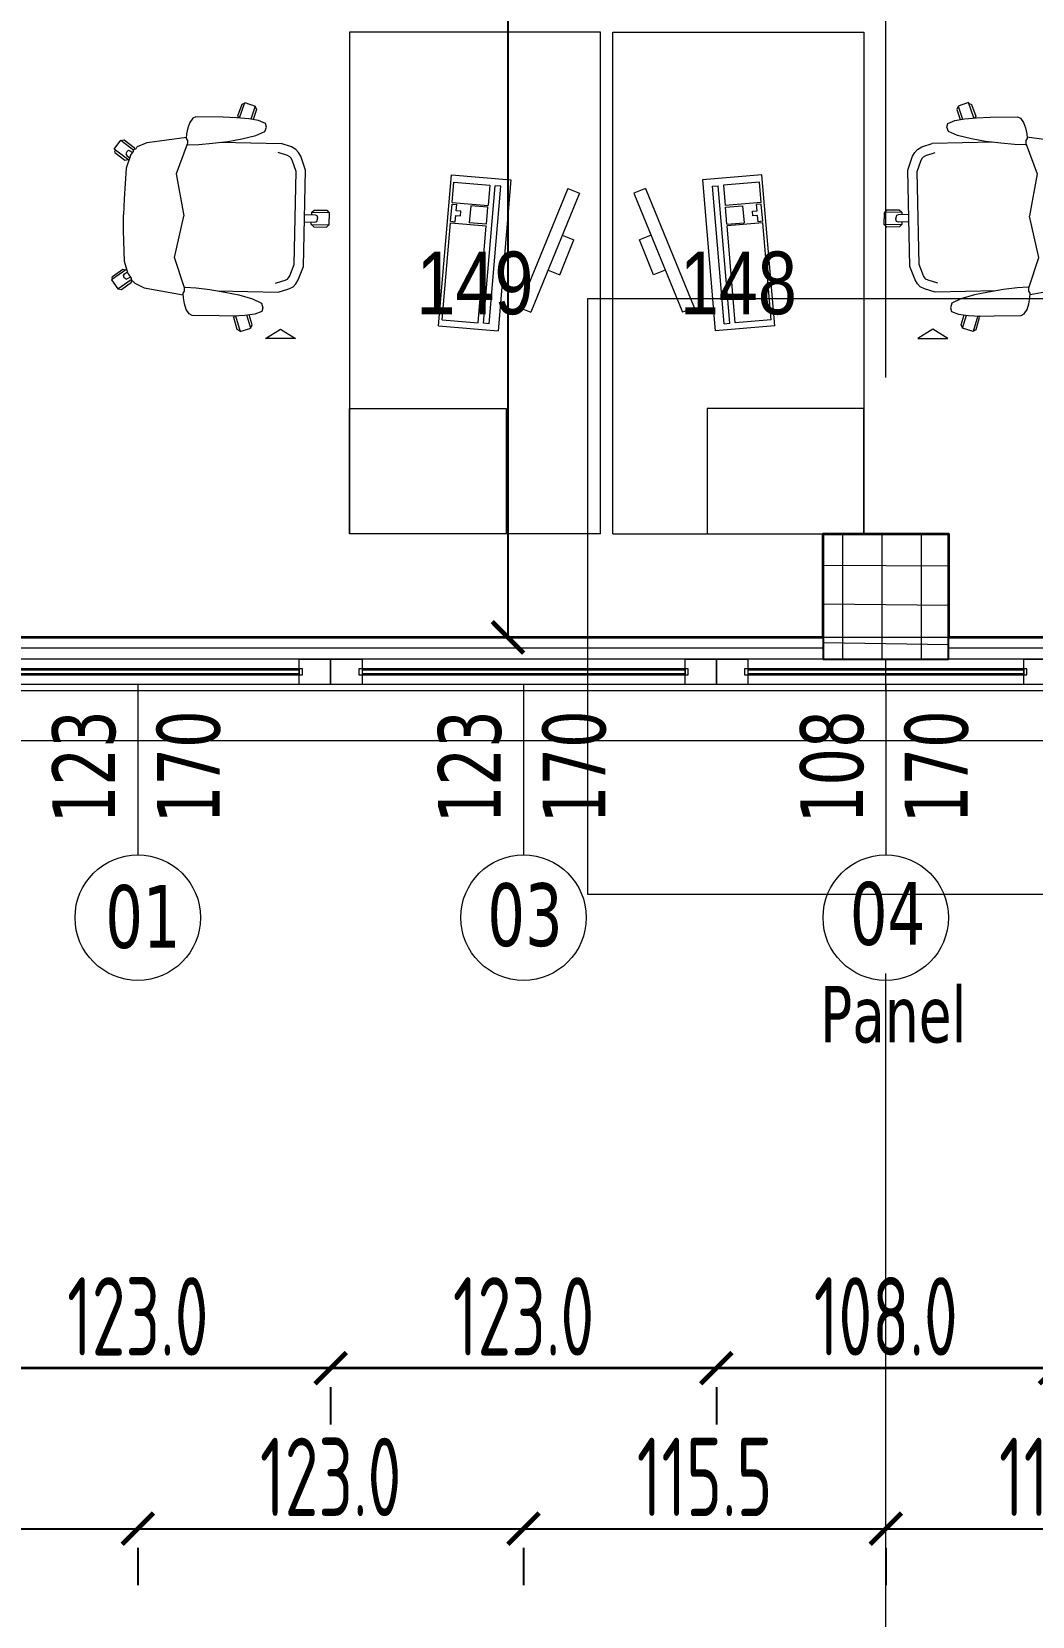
# Model space of a CAD drawing. Extents: x 6529560 to 6558080, y 5579316 to 5588131.
# Drawn here: x 6543845.05 to 6543848.24, y 5579667.87 to 5579672.92 of the extents above; entities that cross this region are included whole.
import ezdxf
from ezdxf.enums import TextEntityAlignment as Align

# ---------------------------------------------------------------- set-up
doc = ezdxf.new("R2010")
doc.units = 0
doc.header["$MEASUREMENT"] = 0
doc.header["$PDSIZE"] = -5
doc.linetypes.add('ACAD_ISO10W100', pattern=[18, 12, -3, 0, -3])
doc.linetypes.add('GR_SOLID', pattern=[0])
doc.layers.get('0').update_dxf_attribs({"color": 2, "linetype": 'CONTINUOUS', "lineweight": 5})
doc.layers.get('Defpoints').update_dxf_attribs({"linetype": 'CONTINUOUS'})
for name, color, linetype, lineweight in [('arch_drzwi i okna', 4, 'CONTINUOUS', 15), ('arch_drzwi i okna_znaczniki', 130, 'CONTINUOUS', 9), ('arch_fundamenty na rzucie', 3, 'CONTINUOUS', 15), ('arch_meble', 5, 'GR_SOLID', 13), ('arch_osie', 181, 'CONTINUOUS', 5), ('arch_powierzchnia', 6, 'CONTINUOUS', 35), ('arch_sciany dzialowe cienkie na hali', 52, 'CONTINUOUS', 15), ('arch_sciany zewnętrzne', 94, 'CONTINUOUS', 18), ('arch_slupy wypelnienie', 9, 'CONTINUOUS', 13), ('arch_słupy', 8, 'CONTINUOUS', 25), ('arch_wymiary', 2, 'CONTINUOUS', 13)]:
    doc.layers.add(name, color=color, linetype=linetype, lineweight=lineweight)
doc.styles.add('ISO8', font='iso8.shx', dxfattribs={"width": 0.7})
doc.styles.get("Standard").update_dxf_attribs({"font": 'arial.ttf', "width": 0.75})
doc.styles.add('TABELKA', font='tahoma.ttf', dxfattribs={"width": 0.8})
doc.dimstyles.new('biura', dxfattribs={"dimtxt": 0.25, "dimasz": 0.1, "dimexe": 0.18, "dimexo": 0.0625, "dimgap": 0.04, "dimtad": 1, "dimdec": 1, "dimlfac": 100, "dimzin": 0, "dimdsep": 46, "dimtxsty": 'ISO8', "dimblk": 'ARCHTICK', "dimcen": 0.09, "dimadec": 0, "dimazin": 0, "dimtfac": 1, "dimtdec": 1, "dimtix": 1, "dimtofl": 0, "dimtmove": 0, "dimatfit": 3, "dimldrblk": 'ARCHTICK', "dimfxl": 0.2, "dimfxlon": 1, "dimtolj": 1, "dimtzin": 0, "dimarcsym": 0})

# ---------------------------------------------------------------- blocks, each defined once
blk = doc.blocks.new('_ArchTick')
at = {"color": 0, "linetype": 'ByBlock', "const_width": 0.15}
blk.add_lwpolyline([(-0.5, -0.5), (0.5, 0.5)], dxfattribs=at)
blk = doc.blocks.new('*D2482')
at = {"layer": 'arch_wymiary', "color": 0, "lineweight": -2, "transparency": 16777216}
for p, q in [((6543745.776521107, 5579666.661078867), (6543853.776521106, 5579666.661078867)), ((6543745.776521107, 5579666.589782688), (6543745.776521107, 5579666.481078868)), ((6543853.776521106, 5579666.589782211), (6543853.776521106, 5579666.481078868))]:
    blk.add_line(p, q, dxfattribs=at)
at = {"layer": 'Defpoints', "color": 0, "transparency": 16777216}
for p in [(6543745.776521107, 5579668.661078867, -7.302244840277531), (6543853.776521106, 5579668.661068165, -7.302243886311967), (6543853.776521106, 5579666.661078867)]:
    blk.add_point(p, dxfattribs=at)
at = {"layer": 'arch_wymiary', "color": 0, "lineweight": -2, "transparency": 16777216, "xscale": 0.1, "yscale": 0.1, "zscale": 0.1, "rotation": 180}
blk.add_blockref('_ArchTick', (6543745.776521107, 5579666.661078867), dxfattribs=at)
at = {"layer": 'arch_wymiary', "color": 0, "lineweight": -2, "transparency": 16777216, "xscale": 0.1, "yscale": 0.1, "zscale": 0.1}
blk.add_blockref('_ArchTick', (6543853.776521106, 5579666.661078867), dxfattribs=at)
at = {"layer": 'arch_wymiary', "color": 0, "transparency": 16777216, "insert": (6543799.776521106, 5579666.826078867), "char_height": 0.25, "attachment_point": 5, "style": 'ISO8'}
blk.add_mtext('\\A1;10800.0', dxfattribs=at)
blk = doc.blocks.new('*D2491')
at = {"layer": 'arch_wymiary', "color": 0, "lineweight": -2, "transparency": 16777216}
for p, q in [((6543853.776521106, 5579667.360934482), (6543853.776521106, 5579666.980934483)), ((6543841.776521105, 5579667.160934483), (6543853.776521106, 5579667.160934483)), ((6543841.776521105, 5579667.04155389), (6543841.776521105, 5579666.980934483))]:
    blk.add_line(p, q, dxfattribs=at)
at = {"layer": 'Defpoints', "color": 0, "transparency": 16777216}
for p in [(6543841.776521105, 5579668.160934483, -7.302244840277531), (6543853.776521106, 5579668.163079374), (6543853.776521106, 5579667.160934483)]:
    blk.add_point(p, dxfattribs=at)
at = {"layer": 'arch_wymiary', "color": 0, "lineweight": -2, "transparency": 16777216, "xscale": 0.1, "yscale": 0.1, "zscale": 0.1, "rotation": 180}
blk.add_blockref('_ArchTick', (6543841.776521105, 5579667.160934483), dxfattribs=at)
at = {"layer": 'arch_wymiary', "color": 0, "lineweight": -2, "transparency": 16777216, "xscale": 0.1, "yscale": 0.1, "zscale": 0.1}
blk.add_blockref('_ArchTick', (6543853.776521106, 5579667.160934483), dxfattribs=at)
at = {"layer": 'arch_wymiary', "color": 0, "transparency": 16777216, "insert": (6543847.776521105, 5579667.325934483), "char_height": 0.25, "attachment_point": 5, "style": 'ISO8'}
blk.add_mtext('\\A1;1200.0', dxfattribs=at)
blk = doc.blocks.new('*D2492')
at = {"layer": 'arch_wymiary', "color": 0, "lineweight": -2, "transparency": 16777216}
for p, q in [((6543853.776521004, 5579667.661078867), (6543847.776521072, 5579667.661078867)), ((6543853.776521004, 5579667.661078867), (6543853.776521004, 5579667.481078868)), ((6543847.776521072, 5579667.490554552), (6543847.776521072, 5579667.481078868))]:
    blk.add_line(p, q, dxfattribs=at)
at = {"layer": 'Defpoints', "color": 0, "transparency": 16777216}
for p in [(6543847.776521072, 5579667.663224356, -7.302243877282155), (6543847.776521072, 5579667.661078867), (6543853.776521004, 5579667.66322376)]:
    blk.add_point(p, dxfattribs=at)
at = {"layer": 'arch_wymiary', "color": 0, "lineweight": -2, "transparency": 16777216, "xscale": 0.1, "yscale": 0.1, "zscale": 0.1, "rotation": 180}
blk.add_blockref('_ArchTick', (6543847.776521072, 5579667.661078867), dxfattribs=at)
at = {"layer": 'arch_wymiary', "color": 0, "lineweight": -2, "transparency": 16777216, "xscale": 0.1, "yscale": 0.1, "zscale": 0.1}
blk.add_blockref('_ArchTick', (6543853.776521004, 5579667.661078867), dxfattribs=at)
at = {"layer": 'arch_wymiary', "color": 0, "transparency": 16777216, "insert": (6543850.776521037, 5579667.826078868), "char_height": 0.25, "attachment_point": 5, "style": 'ISO8'}
blk.add_mtext('\\A1;600.0', dxfattribs=at)
blk = doc.blocks.new('*D2493')
at = {"layer": 'arch_wymiary', "color": 0, "lineweight": -2, "transparency": 16777216}
for p, q in [((6543841.776521003, 5579667.661078867), (6543841.776521003, 5579667.841078867)), ((6543847.776521072, 5579667.661078867), (6543841.776521003, 5579667.661078867)), ((6543847.776521072, 5579667.490554552), (6543847.776521072, 5579667.481078868))]:
    blk.add_line(p, q, dxfattribs=at)
at = {"layer": 'Defpoints', "color": 0, "transparency": 16777216}
for p in [(6543841.776521003, 5579667.661078867), (6543841.776521003, 5579667.653559925), (6543847.776521072, 5579667.663224356, -7.302243877282155)]:
    blk.add_point(p, dxfattribs=at)
at = {"layer": 'arch_wymiary', "color": 0, "lineweight": -2, "transparency": 16777216, "xscale": 0.1, "yscale": 0.1, "zscale": 0.1, "rotation": 180}
blk.add_blockref('_ArchTick', (6543841.776521003, 5579667.661078867), dxfattribs=at)
at = {"layer": 'arch_wymiary', "color": 0, "lineweight": -2, "transparency": 16777216, "xscale": 0.1, "yscale": 0.1, "zscale": 0.1}
blk.add_blockref('_ArchTick', (6543847.776521072, 5579667.661078867), dxfattribs=at)
at = {"layer": 'arch_wymiary', "color": 0, "transparency": 16777216, "insert": (6543844.776521037, 5579667.826078868), "char_height": 0.25, "attachment_point": 5, "style": 'ISO8'}
blk.add_mtext('\\A1;600.0', dxfattribs=at)
blk = doc.blocks.new('*D2549')
at = {"layer": 'arch_wymiary', "color": 0, "lineweight": -2, "transparency": 16777216}
for p, q in [((6543846.495947199, 5579682.221025351), (6543846.391991544, 5579682.221025351)), ((6543846.571991545, 5579682.221025351), (6543846.571991545, 5579670.991080322)), ((6543846.580955127, 5579670.991080322), (6543846.391991544, 5579670.991080322))]:
    blk.add_line(p, q, dxfattribs=at)
at = {"layer": 'Defpoints', "color": 0, "transparency": 16777216}
for p in [(6543850.556242622, 5579682.221025351, -14.64134597284736), (6543846.571991545, 5579670.991080322), (6543850.556242622, 5579670.991080322, -7.265392912928182)]:
    blk.add_point(p, dxfattribs=at)
at = {"layer": 'arch_wymiary', "color": 0, "lineweight": -2, "transparency": 16777216, "xscale": 0.1, "yscale": 0.1, "zscale": 0.1}
for p, rotation in [((6543846.571991545, 5579682.221025351), 90), ((6543846.571991545, 5579670.991080322), 270)]:
    blk.add_blockref('_ArchTick', p, dxfattribs=dict(at, rotation=rotation))
at = {"layer": 'arch_wymiary', "color": 0, "transparency": 16777216, "insert": (6543846.406991543, 5579676.606052835), "char_height": 0.25, "attachment_point": 5, "rotation": 90, "style": 'ISO8'}
blk.add_mtext('\\A1;1123.0', dxfattribs=at)
blk = doc.blocks.new('*D2690')
at = {"layer": 'arch_wymiary', "color": 0, "lineweight": -2, "transparency": 16777216}
for p, q in [((6543844.161521477, 5579668.149141942), (6543845.391521478, 5579668.149141942)), ((6543844.161521477, 5579668.088543349), (6543844.161521477, 5579667.969141942)), ((6543845.391521478, 5579668.087690394), (6543845.391521478, 5579667.969141942))]:
    blk.add_line(p, q, dxfattribs=at)
at = {"layer": 'Defpoints', "color": 0, "transparency": 16777216}
for p in [(6543844.161521477, 5579670.398218339, 7.339097210654149), (6543845.391521478, 5579670.354786104, -7.265392381610039), (6543845.391521478, 5579668.149141942)]:
    blk.add_point(p, dxfattribs=at)
at = {"layer": 'arch_wymiary', "color": 0, "lineweight": -2, "transparency": 16777216, "xscale": 0.1, "yscale": 0.1, "zscale": 0.1, "rotation": 180}
blk.add_blockref('_ArchTick', (6543844.161521477, 5579668.149141942), dxfattribs=at)
at = {"layer": 'arch_wymiary', "color": 0, "lineweight": -2, "transparency": 16777216, "xscale": 0.1, "yscale": 0.1, "zscale": 0.1}
blk.add_blockref('_ArchTick', (6543845.391521478, 5579668.149141942), dxfattribs=at)
at = {"layer": 'arch_wymiary', "color": 0, "transparency": 16777216, "insert": (6543844.776521478, 5579668.314141941), "char_height": 0.25, "attachment_point": 5, "style": 'ISO8'}
blk.add_mtext('\\A1;123.0', dxfattribs=at)
blk = doc.blocks.new('*D2691')
at = {"layer": 'arch_wymiary', "color": 0, "lineweight": -2, "transparency": 16777216}
for p, q in [((6543845.391521478, 5579668.149141942), (6543846.621521478, 5579668.149141942)), ((6543845.391521478, 5579668.087690394), (6543845.391521478, 5579667.969141942)), ((6543846.621521478, 5579668.087690394), (6543846.621521478, 5579667.969141942))]:
    blk.add_line(p, q, dxfattribs=at)
at = {"layer": 'Defpoints', "color": 0, "transparency": 16777216}
for p in [(6543845.391521478, 5579670.354786104, -7.265392381610039), (6543846.621521478, 5579670.354786104, -7.265392381610045), (6543846.621521478, 5579668.149141942)]:
    blk.add_point(p, dxfattribs=at)
at = {"layer": 'arch_wymiary', "color": 0, "lineweight": -2, "transparency": 16777216, "xscale": 0.1, "yscale": 0.1, "zscale": 0.1, "rotation": 180}
blk.add_blockref('_ArchTick', (6543845.391521478, 5579668.149141942), dxfattribs=at)
at = {"layer": 'arch_wymiary', "color": 0, "lineweight": -2, "transparency": 16777216, "xscale": 0.1, "yscale": 0.1, "zscale": 0.1}
blk.add_blockref('_ArchTick', (6543846.621521478, 5579668.149141942), dxfattribs=at)
at = {"layer": 'arch_wymiary', "color": 0, "transparency": 16777216, "insert": (6543846.006521477, 5579668.314141941), "char_height": 0.25, "attachment_point": 5, "style": 'ISO8'}
blk.add_mtext('\\A1;123.0', dxfattribs=at)
blk = doc.blocks.new('*D2692')
at = {"layer": 'arch_wymiary', "color": 0, "lineweight": -2, "transparency": 16777216}
for p, q in [((6543846.621521478, 5579668.149141942), (6543847.776521192, 5579668.149141942)), ((6543846.621521478, 5579668.087690394), (6543846.621521478, 5579667.969141942)), ((6543847.776521192, 5579668.088542829), (6543847.776521192, 5579667.969141942))]:
    blk.add_line(p, q, dxfattribs=at)
at = {"layer": 'Defpoints', "color": 0, "transparency": 16777216}
for p in [(6543846.621521478, 5579670.354786104, -7.265392381610045), (6543847.776521192, 5579670.398206608, 7.339097245829951), (6543847.776521192, 5579668.149141942)]:
    blk.add_point(p, dxfattribs=at)
at = {"layer": 'arch_wymiary', "color": 0, "lineweight": -2, "transparency": 16777216, "xscale": 0.1, "yscale": 0.1, "zscale": 0.1, "rotation": 180}
blk.add_blockref('_ArchTick', (6543846.621521478, 5579668.149141942), dxfattribs=at)
at = {"layer": 'arch_wymiary', "color": 0, "lineweight": -2, "transparency": 16777216, "xscale": 0.1, "yscale": 0.1, "zscale": 0.1}
blk.add_blockref('_ArchTick', (6543847.776521192, 5579668.149141942), dxfattribs=at)
at = {"layer": 'arch_wymiary', "color": 0, "transparency": 16777216, "insert": (6543847.199021335, 5579668.314141941), "char_height": 0.25, "attachment_point": 5, "style": 'ISO8'}
blk.add_mtext('\\A1;115.5', dxfattribs=at)
blk = doc.blocks.new('*D2693')
at = {"layer": 'arch_wymiary', "color": 0, "lineweight": -2, "transparency": 16777216}
for p, q in [((6543847.776521192, 5579668.149141942), (6543848.931521621, 5579668.149141942)), ((6543847.776521192, 5579668.088542829), (6543847.776521192, 5579667.969141942)), ((6543848.931521621, 5579668.088455806), (6543848.931521621, 5579667.969141942))]:
    blk.add_line(p, q, dxfattribs=at)
at = {"layer": 'Defpoints', "color": 0, "transparency": 16777216}
for p in [(6543847.776521192, 5579670.398206608, 7.339097245829951), (6543848.931521621, 5579670.37186771, -7.265392342890306), (6543848.931521621, 5579668.149141942)]:
    blk.add_point(p, dxfattribs=at)
at = {"layer": 'arch_wymiary', "color": 0, "lineweight": -2, "transparency": 16777216, "xscale": 0.1, "yscale": 0.1, "zscale": 0.1, "rotation": 180}
blk.add_blockref('_ArchTick', (6543847.776521192, 5579668.149141942), dxfattribs=at)
at = {"layer": 'arch_wymiary', "color": 0, "lineweight": -2, "transparency": 16777216, "xscale": 0.1, "yscale": 0.1, "zscale": 0.1}
blk.add_blockref('_ArchTick', (6543848.931521621, 5579668.149141942), dxfattribs=at)
at = {"layer": 'arch_wymiary', "color": 0, "transparency": 16777216, "insert": (6543848.354021407, 5579668.314141941), "char_height": 0.25, "attachment_point": 5, "style": 'ISO8'}
blk.add_mtext('\\A1;115.5', dxfattribs=at)
blk = doc.blocks.new('*D2767')
at = {"layer": 'arch_wymiary', "color": 0, "lineweight": -2, "transparency": 16777216}
for p, q in [((6543844.776521478, 5579668.661078867), (6543846.006521477, 5579668.661078867)), ((6543844.776521478, 5579668.600270251), (6543844.776521478, 5579668.481078868)), ((6543846.006521477, 5579668.600270251), (6543846.006521477, 5579668.481078868))]:
    blk.add_line(p, q, dxfattribs=at)
at = {"layer": 'Defpoints', "color": 0, "transparency": 16777216}
for p in [(6543844.776521478, 5579670.881068819, -7.265392381610022), (6543846.006521477, 5579670.881068819, -7.265392381610022), (6543846.006521477, 5579668.661078867)]:
    blk.add_point(p, dxfattribs=at)
at = {"layer": 'arch_wymiary', "color": 0, "lineweight": -2, "transparency": 16777216, "xscale": 0.1, "yscale": 0.1, "zscale": 0.1, "rotation": 180}
blk.add_blockref('_ArchTick', (6543844.776521478, 5579668.661078867), dxfattribs=at)
at = {"layer": 'arch_wymiary', "color": 0, "lineweight": -2, "transparency": 16777216, "xscale": 0.1, "yscale": 0.1, "zscale": 0.1}
blk.add_blockref('_ArchTick', (6543846.006521477, 5579668.661078867), dxfattribs=at)
at = {"layer": 'arch_wymiary', "color": 0, "transparency": 16777216, "insert": (6543845.391521478, 5579668.826078867), "char_height": 0.25, "attachment_point": 5, "style": 'ISO8'}
blk.add_mtext('\\A1;123.0', dxfattribs=at)
blk = doc.blocks.new('*D2768')
at = {"layer": 'arch_wymiary', "color": 0, "lineweight": -2, "transparency": 16777216}
for p, q in [((6543846.006521477, 5579668.661078867), (6543847.236521752, 5579668.661078867)), ((6543846.006521477, 5579668.600270251), (6543846.006521477, 5579668.481078868)), ((6543847.236521752, 5579668.600270211), (6543847.236521752, 5579668.481078868))]:
    blk.add_line(p, q, dxfattribs=at)
at = {"layer": 'Defpoints', "color": 0, "transparency": 16777216}
for p in [(6543846.006521477, 5579670.881068819, -7.265392381610022), (6543847.236521752, 5579670.881067924, -7.265392363550393), (6543847.236521752, 5579668.661078867)]:
    blk.add_point(p, dxfattribs=at)
at = {"layer": 'arch_wymiary', "color": 0, "lineweight": -2, "transparency": 16777216, "xscale": 0.1, "yscale": 0.1, "zscale": 0.1, "rotation": 180}
blk.add_blockref('_ArchTick', (6543846.006521477, 5579668.661078867), dxfattribs=at)
at = {"layer": 'arch_wymiary', "color": 0, "lineweight": -2, "transparency": 16777216, "xscale": 0.1, "yscale": 0.1, "zscale": 0.1}
blk.add_blockref('_ArchTick', (6543847.236521752, 5579668.661078867), dxfattribs=at)
at = {"layer": 'arch_wymiary', "color": 0, "transparency": 16777216, "insert": (6543846.621521614, 5579668.826078867), "char_height": 0.25, "attachment_point": 5, "style": 'ISO8'}
blk.add_mtext('\\A1;123.0', dxfattribs=at)
blk = doc.blocks.new('*D2769')
at = {"layer": 'arch_wymiary', "color": 0, "lineweight": -2, "transparency": 16777216}
for p, q in [((6543847.236521752, 5579668.661078867), (6543848.316521881, 5579668.661078867)), ((6543847.236521752, 5579668.600270211), (6543847.236521752, 5579668.481078868)), ((6543848.316521881, 5579668.600270211), (6543848.316521881, 5579668.481078868))]:
    blk.add_line(p, q, dxfattribs=at)
at = {"layer": 'Defpoints', "color": 0, "transparency": 16777216}
for p in [(6543847.236521752, 5579670.881067924, -7.265392363550393), (6543848.316521881, 5579670.881067924, -7.265392324830673), (6543848.316521881, 5579668.661078867)]:
    blk.add_point(p, dxfattribs=at)
at = {"layer": 'arch_wymiary', "color": 0, "lineweight": -2, "transparency": 16777216, "xscale": 0.1, "yscale": 0.1, "zscale": 0.1, "rotation": 180}
blk.add_blockref('_ArchTick', (6543847.236521752, 5579668.661078867), dxfattribs=at)
at = {"layer": 'arch_wymiary', "color": 0, "lineweight": -2, "transparency": 16777216, "xscale": 0.1, "yscale": 0.1, "zscale": 0.1}
blk.add_blockref('_ArchTick', (6543848.316521881, 5579668.661078867), dxfattribs=at)
at = {"layer": 'arch_wymiary', "color": 0, "transparency": 16777216, "insert": (6543847.776521817, 5579668.826078867), "char_height": 0.25, "attachment_point": 5, "style": 'ISO8'}
blk.add_mtext('\\A1;108.0', dxfattribs=at)
blk = doc.blocks.new('biurko dostawka')
at = {"layer": 'arch_meble', "color": 0}
for p, q in [((6555863.256439447, 5577522.728014947, 7.302242487318267), (6555703.256470323, 5577522.728014947, 7.302242487318267)), ((6555703.256470323, 5577522.728014947, 7.302242487318267), (6555703.256470442, 5577442.728014946, 7.302242487318267)), ((6555863.256439447, 5577522.728014947, 7.302242487318267), (6555863.256439447, 5577442.728028178, 7.302242487318267)), ((6555753.107601405, 5577512.351674795, 7.302242487318267), (6555754.618423462, 5577516.055377961, 7.302242487318267)), ((6555754.618423462, 5577516.055377961, 7.302242487318267), (6555792.600824475, 5577500.561519265, 7.302242487318267)), ((6555753.107601405, 5577512.351674795, 7.302242487318267), (6555791.090002299, 5577496.8578161, 7.302242487318267)), ((6555768.050377608, 5577510.576187729, 7.302242487318267), (6555769.561199666, 5577514.279890776, 7.302242487318267)), ((6555780.679692626, 5577509.744412422, 7.302242487318267), (6555769.561199666, 5577514.279890776, 7.302242487318267)), ((6555779.168870449, 5577506.040709257, 7.302242487318267), (6555780.679692626, 5577509.744412422, 7.302242487318267)), ((6555791.090002299, 5577496.8578161, 7.302242487318267), (6555792.600824475, 5577500.561519265, 7.302242487318267)), ((6555748.804199457, 5577475.201965809, 7.302242487318267), (6555750.415761829, 5577494.183677197, 7.302242487318267)), ((6555750.415761829, 5577494.183677197, 7.302242487318267), (6555798.502763987, 5577490.101052642, 7.302242487318267)), ((6555752.412526011, 5577490.987400413, 7.302242487318267), (6555752.2543391, 5577489.124203323, 7.302242487318267)), ((6555796.254798889, 5577487.265156746, 7.302242487318267), (6555752.412526011, 5577490.987400413, 7.302242487318267)), ((6555796.891201615, 5577471.119341254, 7.302242487318267), (6555798.502763987, 5577490.101052642, 7.302242487318267)), ((6555751.140694499, 5577476.007193089, 7.302242487318267), (6555752.111227154, 5577487.438567638, 7.302242487318267)), ((6555752.111227154, 5577487.438567638, 7.302242487318267), (6555758.587926507, 5577486.88869071, 7.302242487318267)), ((6555796.096611977, 5577485.401959657, 7.302242487318267), (6555752.2543391, 5577489.124203323, 7.302242487318267)), ((6555757.617393851, 5577475.457316279, 7.302242487318267), (6555758.587926507, 5577486.88869071, 7.302242487318267)), ((6555759.086134314, 5577486.846392631, 7.302242487318267), (6555758.62318027, 5577481.393509865, 7.302242487318267)), ((6555764.566418409, 5577486.381112098, 7.302242487318267), (6555759.086134314, 5577486.846392631, 7.302242487318267)), ((6555764.094093323, 5577474.907439231, 7.302242487318267), (6555765.064625979, 5577486.338813781, 7.302242487318267)), ((6555764.566418409, 5577486.381112098, 7.302242487318267), (6555764.103464365, 5577480.928229332, 7.302242487318267)), ((6555795.953500152, 5577483.716323853, 7.302242487318267), (6555765.064625979, 5577486.338813781, 7.302242487318267)), ((6555796.254798889, 5577487.265156746, 7.302242487318267), (6555796.096611977, 5577485.401959657, 7.302242487318267)), ((6555758.62318027, 5577481.393509865, 7.302242487318267), (6555764.103464365, 5577480.928229332, 7.302242487318267)), ((6555794.982967377, 5577472.284949421, 7.302242487318267), (6555795.953500152, 5577483.716323853, 7.302242487318267)), ((6555796.891201615, 5577471.119341254, 7.302242487318267), (6555748.804199457, 5577475.201965809, 7.302242487318267)), ((6555757.617393851, 5577475.457316279, 7.302242487318267), (6555751.140694499, 5577476.007193089, 7.302242487318267)), ((6555758.115601539, 5577475.415018081, 7.302242487318267), (6555758.242496253, 5577476.909641027, 7.302242487318267)), ((6555763.595885754, 5577474.949737548, 7.302242487318267), (6555758.115601539, 5577475.415018081, 7.302242487318267)), ((6555760.235326886, 5577476.740448117, 7.302242487318267), (6555758.242496253, 5577476.909641027, 7.302242487318267)), ((6555760.362221479, 5577478.235071182, 7.302242487318267), (6555760.235326886, 5577476.740448117, 7.302242487318267)), ((6555761.856844425, 5577478.108176351, 7.302242487318267), (6555760.362221479, 5577478.235071182, 7.302242487318267)), ((6555761.729949832, 5577476.613553405, 7.302242487318267), (6555761.856844425, 5577478.108176351, 7.302242487318267)), ((6555763.722780347, 5577476.444360495, 7.302242487318267), (6555761.729949832, 5577476.613553405, 7.302242487318267)), ((6555763.595885754, 5577474.949737548, 7.302242487318267), (6555763.722780347, 5577476.444360495, 7.302242487318267)), ((6555794.982967377, 5577472.284949421, 7.302242487318267), (6555764.094093323, 5577474.907439231, 7.302242487318267)), ((6555703.256470442, 5577442.728014946, 7.302242487318267), (6555863.256439447, 5577442.728028178, 7.302242487318267)), ((6555760.018493534, 5577431.441066742, 7.302242487318267), (6555760.097313404, 5577435.440290094, 7.302242487318267)), ((6555760.097313404, 5577435.440290094, 7.302242487318267), (6555760.841556311, 5577436.155763627, 7.302242487318267)), ((6555760.731602669, 5577430.576847076, 7.302242487318267), (6555760.843980074, 5577436.278739691, 7.302242487318267)), ((6555760.843980074, 5577436.278739691, 7.302242487318267), (6555762.788203359, 5577436.240421295, 7.302242487318267)), ((6555764.732426524, 5577436.202103018, 7.302242487318267), (6555762.788203359, 5577436.240421295, 7.302242487318267)), ((6555764.620049119, 5577430.500210286, 7.302242487318267), (6555764.732426524, 5577436.202103018, 7.302242487318267)), ((6555765.445476533, 5577435.334884047, 7.302242487318267), (6555764.73000288, 5577436.079126835, 7.302242487318267)), ((6555765.366656542, 5577431.335660697, 7.302242487318267), (6555765.445476533, 5577435.334884047, 7.302242487318267)), ((6555760.733967185, 5577430.696823835, 7.302242487318267), (6555760.018493534, 5577431.441066742, 7.302242487318267)), ((6555760.731602669, 5577430.576847076, 7.302242487318267), (6555761.515450358, 5577430.561398386, 7.302242487318267)), ((6555761.472926974, 5577428.403817296, 7.302242487318267), (6555761.538800716, 5577431.746168256, 7.302242487318267)), ((6555761.538800716, 5577431.746168256, 7.302242487318267), (6555761.768364668, 5577432.330758214, 7.302242487318267)), ((6555761.768364668, 5577432.330758214, 7.302242487318267), (6555762.524120211, 5577432.513901471, 7.302242487318267)), ((6555762.524120211, 5577432.513901471, 7.302242487318267), (6555762.714684009, 5577432.510145784, 7.302242487318267)), ((6555762.905247807, 5577432.506389856, 7.302242487318267), (6555762.714684009, 5577432.510145784, 7.302242487318267)), ((6555763.653200268, 5577432.293610216, 7.302242487318267), (6555762.905247807, 5577432.506389856, 7.302242487318267)), ((6555763.859551668, 5577431.700428962, 7.302242487318267), (6555763.653200268, 5577432.293610216, 7.302242487318267)), ((6555763.793677925, 5577428.358078003, 7.302242487318267), (6555763.859551668, 5577431.700428962, 7.302242487318267)), ((6555764.620049119, 5577430.500210286, 7.302242487318267), (6555763.83620131, 5577430.515658975, 7.302242487318267)), ((6555764.622413635, 5577430.620187044, 7.302242487318267), (6555765.366656542, 5577431.335660697, 7.302242487318267)), ((6555740.690106392, 5577425.572792888, 7.302242487318267), (6555739.902613043, 5577424.236050844, 7.302242487318267)), ((6555741.622958779, 5577426.469585181, 7.302242487318267), (6555740.690106392, 5577425.572792888, 7.302242487318267)), ((6555742.886647582, 5577427.151816725, 7.302242487318267), (6555741.622958779, 5577426.469585181, 7.302242487318267)), ((6555747.288681507, 5577428.683371902, 7.302242487318267), (6555742.886647582, 5577427.151816725, 7.302242487318267)), ((6555744.09654963, 5577424.405175686, 7.302242487318267), (6555743.402648211, 5577424.030557036, 7.302242487318267)), ((6555747.765568971, 5577425.681700588, 7.302242487318267), (6555744.09654963, 5577424.405175686, 7.302242487318267)), ((6555777.977923274, 5577428.078523277, 7.302242487318267), (6555747.288681507, 5577428.683371902, 7.302242487318267)), ((6555777.383133412, 5577425.097973466, 7.302242487318267), (6555747.765568971, 5577425.681700588, 7.302242487318267)), ((6555780.999005317, 5577423.677871943, 7.302242487318267), (6555777.383133412, 5577425.097973466, 7.302242487318267)), ((6555782.316191912, 5577426.374706983, 7.302242487318267), (6555777.977923274, 5577428.078523277, 7.302242487318267)), ((6555783.552017808, 5577425.643213033, 7.302242487318267), (6555782.316191912, 5577426.374706983, 7.302242487318267)), ((6555784.448810101, 5577424.710360646, 7.302242487318267), (6555783.552017808, 5577425.643213033, 7.302242487318267)), ((6555785.183021188, 5577423.343627692, 7.302242487318267), (6555784.448810101, 5577424.710360646, 7.302242487318267)), ((6555797.960509419, 5577420.72796905, 7.302242487318267), (6555800.979925633, 5577425.518016219, 7.302242487318267)), ((6555800.979925633, 5577425.518016219, 7.302242487318267), (6555800.979925752, 5577415.937922, 7.302242487318267)), ((6555738.406062841, 5577401.538263321, 7.302242487318267), (6555738.788750886, 5577420.955362558, 7.302242487318267)), ((6555739.902613043, 5577424.236050844, 7.302242487318267), (6555738.788750886, 5577420.955362558, 7.302242487318267)), ((6555742.636512637, 5577422.982747196, 7.302242487318267), (6555741.621616244, 5577419.993545532, 7.302242487318267)), ((6555743.059391499, 5577423.700569153, 7.302242487318267), (6555742.636512637, 5577422.982747196, 7.302242487318267)), ((6555743.402648211, 5577424.030557036, 7.302242487318267), (6555743.059391499, 5577423.700569153, 7.302242487318267)), ((6555781.677607058, 5577423.276202798, 7.302242487318267), (6555780.999005317, 5577423.677871943, 7.302242487318267)), ((6555782.007594943, 5577422.932946086, 7.302242487318267), (6555781.677607058, 5577423.276202798, 7.302242487318267)), ((6555782.401861549, 5577422.199019194, 7.302242487318267), (6555782.007594943, 5577422.932946086, 7.302242487318267)), ((6555783.298188329, 5577419.172149658, 7.302242487318267), (6555782.401861549, 5577422.199019194, 7.302242487318267)), ((6555786.166751623, 5577420.021598221, 7.302242487318267), (6555785.183021188, 5577423.343627692, 7.302242487318267)), ((6555785.784063697, 5577400.604499102, 7.302242487318267), (6555786.166751623, 5577420.021598221, 7.302242487318267)), ((6555800.979925752, 5577415.937922, 7.302242487318267), (6555797.960509419, 5577420.72796905, 7.302242487318267)), ((6555732.385558248, 5577415.984572172, 7.302242487318267), (6555731.438417077, 5577413.753802537, 7.302242487318267)), ((6555733.582317233, 5577416.26504445, 7.302242487318267), (6555732.385558248, 5577415.984572172, 7.302242487318267)), ((6555735.019454598, 5577415.699615955, 7.302242487318267), (6555733.582317233, 5577416.26504445, 7.302242487318267)), ((6555736.258674502, 5577412.856645107, 7.302242487318267), (6555735.019454598, 5577415.699615955, 7.302242487318267)), ((6555788.375755072, 5577411.829479337, 7.302242487318267), (6555789.726032138, 5577414.621414185, 7.302242487318267)), ((6555789.726032138, 5577414.621414185, 7.302242487318267), (6555791.184332609, 5577415.129777074, 7.302242487318267)), ((6555791.184332609, 5577415.129777074, 7.302242487318267), (6555792.369111061, 5577414.802367449, 7.302242487318267)), ((6555792.369111061, 5577414.802367449, 7.302242487318267), (6555793.227619171, 5577412.536010504, 7.302242487318267)), ((6555725.773177146, 5577409.33157742, 7.302242487318267), (6555726.9195652, 5577412.638629913, 7.302242487318267)), ((6555730.654754162, 5577407.638057231, 7.302242487318267), (6555725.773177146, 5577409.33157742, 7.302242487318267)), ((6555725.888512492, 5577409.291565181, 7.302242487318267), (6555726.339186191, 5577408.362236022, 7.302242487318267)), ((6555726.9195652, 5577412.638629913, 7.302242487318267), (6555730.998227836, 5577411.224113226, 7.302242487318267)), ((6555726.998399258, 5577412.611289501, 7.302242487318267), (6555727.978583336, 5577413.085848808, 7.302242487318267)), ((6555727.978583336, 5577413.085848808, 7.302242487318267), (6555731.131872534, 5577411.992144942, 7.302242487318267)), ((6555730.891361593, 5577410.609971881, 7.302242487318267), (6555730.585049391, 5577406.740256428, 7.302242487318267)), ((6555731.438417077, 5577413.753802537, 7.302242487318267), (6555730.891361593, 5577410.609971881, 7.302242487318267)), ((6555737.356762051, 5577408.435148835, 7.302242487318267), (6555736.258674502, 5577412.856645107, 7.302242487318267)), ((6555787.104302764, 5577407.454683781, 7.302242487318267), (6555788.375755072, 5577411.829479337, 7.302242487318267)), ((6555793.227619171, 5577412.536010504, 7.302242487318267), (6555793.650375366, 5577409.373065949, 7.302242487318267)), ((6555796.658447266, 5577411.732249974, 7.302242487318267), (6555793.464512229, 5577410.763642431, 7.302242487318267)), ((6555797.69902134, 5577411.243650675, 7.302242487318267), (6555793.567790866, 5577409.990941048, 7.302242487318267)), ((6555793.650375366, 5577409.373065949, 7.302242487318267), (6555793.803974032, 5577405.49428606, 7.302242487318267)), ((6555797.619171142, 5577411.219437719, 7.302242487318267), (6555796.658447266, 5577411.732249974, 7.302242487318267)), ((6555798.71421349, 5577407.893995881, 7.302242487318267), (6555797.69902134, 5577411.243650675, 7.302242487318267)), ((6555726.339186191, 5577408.362236022, 7.302242487318267), (6555730.119092106, 5577407.051498532, 7.302242487318267)), ((6555730.119092106, 5577407.051498532, 7.302242487318267), (6555730.629270195, 5577407.298906922, 7.302242487318267)), ((6555730.585049391, 5577406.740256428, 7.302242487318267), (6555730.433173417, 5577402.434413076, 7.302242487318267)), ((6555738.110734105, 5577403.960423112, 7.302242487318267), (6555737.356762051, 5577408.435148835, 7.302242487318267)), ((6555786.174601674, 5577403.013141155, 7.302242487318267), (6555787.104302764, 5577407.454683781, 7.302242487318267)), ((6555793.769698858, 5577406.394136191, 7.302242487318267), (6555798.71421349, 5577407.893995881, 7.302242487318267)), ((6555794.281833172, 5577405.786926747, 7.302242487318267), (6555793.781799793, 5577406.054245233, 7.302242487318267)), ((6555793.803974032, 5577405.49428606, 7.302242487318267), (6555793.786071896, 5577401.18580234, 7.302242487318267)), ((6555798.110449791, 5577406.947709322, 7.302242487318267), (6555794.281833172, 5577405.786926747, 7.302242487318267)), ((6555798.597391128, 5577407.858559131, 7.302242487318267), (6555798.110449791, 5577406.947709322, 7.302242487318267)), ((6555730.433173417, 5577402.434413076, 7.302242487318267), (6555730.275328636, 5577393.765840291, 7.302242487318267)), ((6555738.706557631, 5577399.073733568, 7.302242487318267), (6555738.110734105, 5577403.960423112, 7.302242487318267)), ((6555739.073944807, 5577394.67464006, 7.302242487318267), (6555738.706557631, 5577399.073733568, 7.302242487318267)), ((6555785.386694074, 5577398.153723359, 7.302242487318267), (6555786.174601674, 5577403.013141155, 7.302242487318267)), ((6555793.786071896, 5577401.18580234, 7.302242487318267), (6555793.602232098, 5577392.517741919, 7.302242487318267)), ((6555739.191788554, 5577391.21464622, 7.302242487318267), (6555739.073944807, 5577394.67464006, 7.302242487318267)), ((6555784.846257449, 5577393.772521973, 7.302242487318267), (6555785.386694074, 5577398.153723359, 7.302242487318267)), ((6555730.275328636, 5577393.765840291, 7.302242487318267), (6555730.711929083, 5577392.777045131, 7.302242487318267)), ((6555730.711929083, 5577392.777045131, 7.302242487318267), (6555732.057831287, 5577391.845343113, 7.302242487318267)), ((6555732.057831287, 5577391.845343113, 7.302242487318267), (6555733.81440866, 5577391.19760406, 7.302242487318267)), ((6555733.81440866, 5577391.19760406, 7.302242487318267), (6555735.722765446, 5577390.790920973, 7.302242487318267)), ((6555735.722765446, 5577390.790920973, 7.302242487318267), (6555737.195685983, 5577390.670873761, 7.302242487318267)), ((6555738.498210788, 5577378.14977634, 7.302242487318267), (6555736.737079382, 5577390.708251477, 7.302242487318267)), ((6555737.195685983, 5577390.670873761, 7.302242487318267), (6555737.853594303, 5577391.014976501, 7.302242487318267)), ((6555737.853594303, 5577391.014976501, 7.302242487318267), (6555738.827469468, 5577391.049793123, 7.302242487318267)), ((6555738.827469468, 5577391.049793123, 7.302242487318267), (6555738.958510398, 5577391.00370729, 7.302242487318267)), ((6555738.958510398, 5577391.00370729, 7.302242487318267), (6555739.191788554, 5577391.21464622, 7.302242487318267)), ((6555738.958510398, 5577391.00370729, 7.302242487318267), (6555748.466040969, 5577387.48217237, 7.302242487318267)), ((6555748.466040969, 5577387.48217237, 7.302242487318267), (6555761.814898968, 5577389.931609035, 7.302242487318267)), ((6555775.178055167, 5577386.955710291, 7.302242487318267), (6555761.936076999, 5577389.929220677, 7.302242487318267)), ((6555784.816959024, 5577390.099891544, 7.302242487318267), (6555775.178055167, 5577386.955710291, 7.302242487318267)), ((6555784.592173457, 5577390.319858312, 7.302242487318267), (6555784.846257449, 5577393.772521973, 7.302242487318267)), ((6555784.816959024, 5577390.099891544, 7.302242487318267), (6555784.592173457, 5577390.319858312, 7.302242487318267)), ((6555784.770426273, 5577377.237805724, 7.302242487318267), (6555787.025023222, 5577389.717135668, 7.302242487318267)), ((6555784.949714064, 5577390.140778184, 7.302242487318267), (6555784.816959024, 5577390.099891544, 7.302242487318267)), ((6555785.921461106, 5577390.067615747, 7.302242487318267), (6555784.949714064, 5577390.140778184, 7.302242487318267)), ((6555786.565299988, 5577389.697857142, 7.302242487318267), (6555785.921461106, 5577390.067615747, 7.302242487318267)), ((6555788.041806817, 5577389.759774566, 7.302242487318267), (6555786.565299988, 5577389.697857142, 7.302242487318267)), ((6555789.964705944, 5577390.090948224, 7.302242487318267), (6555788.041806817, 5577389.759774566, 7.302242487318267)), ((6555791.745441556, 5577390.668971061, 7.302242487318267), (6555789.964705944, 5577390.090948224, 7.302242487318267)), ((6555793.127009749, 5577391.546917676, 7.302242487318267), (6555791.745441556, 5577390.668971061, 7.302242487318267)), ((6555793.602232098, 5577392.517741919, 7.302242487318267), (6555793.127009749, 5577391.546917676, 7.302242487318267)), ((6555737.674343944, 5577370.907604456, 7.302242487318267), (6555740.08865273, 5577374.096649767, 7.302242487318267)), ((6555737.772797704, 5577369.762442112, 7.302242487318267), (6555740.934341192, 5577373.937894225, 7.302242487318267)), ((6555739.783485174, 5577375.156869054, 7.302242487318267), (6555738.498210788, 5577378.14977634, 7.302242487318267)), ((6555739.980832696, 5577374.943483472, 7.302242487318267), (6555739.783485174, 5577375.156869054, 7.302242487318267)), ((6555740.150515795, 5577374.799567341, 7.302242487318267), (6555739.980832696, 5577374.943483472, 7.302242487318267)), ((6555740.08865273, 5577374.096649767, 7.302242487318267), (6555740.608832478, 5577374.168152332, 7.302242487318267)), ((6555740.380776048, 5577374.709012389, 7.302242487318267), (6555740.150515795, 5577374.799567341, 7.302242487318267)), ((6555740.686546087, 5577373.983846426, 7.302242487318267), (6555740.380776048, 5577374.709012389, 7.302242487318267)), ((6555741.362830281, 5577373.858433365, 7.302242487318267), (6555740.686546087, 5577373.983846426, 7.302242487318267)), ((6555742.655464292, 5577372.843827605, 7.302242487318267), (6555741.362830281, 5577373.858433365, 7.302242487318267)), ((6555782.419643163, 5577373.161336423, 7.302242487318267), (6555782.753748893, 5577373.873891234, 7.302242487318267)), ((6555782.753748893, 5577373.873891234, 7.302242487318267), (6555782.987398505, 5577373.955303073, 7.302242487318267)), ((6555782.987398505, 5577373.955303073, 7.302242487318267), (6555783.162620545, 5577374.092421531, 7.302242487318267)), ((6555783.162620545, 5577374.092421531, 7.302242487318267), (6555783.368222594, 5577374.29786539, 7.302242487318267)), ((6555783.368222594, 5577374.29786539, 7.302242487318267), (6555784.770426273, 5577377.237805724, 7.302242487318267)), ((6555737.822491527, 5577369.828072906, 7.302242487318267), (6555737.674343944, 5577370.907604456, 7.302242487318267)), ((6555740.563714623, 5577367.65003705, 7.302242487318267), (6555737.772797704, 5577369.762442112, 7.302242487318267)), ((6555744.132690787, 5577372.363455295, 7.302242487318267), (6555740.563714623, 5577367.65003705, 7.302242487318267)), ((6555740.941405534, 5577372.299497366, 7.302242487318267), (6555741.696661115, 5577373.596405029, 7.302242487318267)), ((6555740.941405534, 5577372.299497366, 7.302242487318267), (6555741.417349816, 5577371.682999253, 7.302242487318267)), ((6555741.417349816, 5577371.682999253, 7.302242487318267), (6555742.136652232, 5577371.386767864, 7.302242487318267)), ((6555741.660645605, 5577367.88946855, 7.302242487318267), (6555744.074559212, 5577371.081359626, 7.302242487318267)), ((6555742.136652232, 5577371.386767864, 7.302242487318267), (6555742.665408254, 5577371.724414348, 7.302242487318267)), ((6555742.655464292, 5577372.843827605, 7.302242487318267), (6555746.623806595, 5577371.553380847, 7.302242487318267)), ((6555742.665408254, 5577371.724414348, 7.302242487318267), (6555743.342632889, 5577372.619158388, 7.302242487318267)), ((6555744.074559212, 5577371.081359626, 7.302242487318267), (6555743.933106541, 5577372.099871516, 7.302242487318267)), ((6555746.623806595, 5577371.553380847, 7.302242487318267), (6555756.411144852, 5577370.814378022, 7.302242487318267)), ((6555756.411144852, 5577370.814378022, 7.302242487318267), (6555761.495963454, 5577370.673824906, 7.302242487318267)), ((6555766.582371234, 5577370.613915086, 7.302242487318267), (6555761.495963454, 5577370.673824906, 7.302242487318267)), ((6555776.391227364, 5577370.966700197, 7.302242487318267), (6555766.582371234, 5577370.613915086, 7.302242487318267)), ((6555780.407334566, 5577372.099782825, 7.302242487318267), (6555776.391227364, 5577370.966700197, 7.302242487318267)), ((6555778.91232741, 5577371.677989602, 7.302242487318267), (6555782.292812466, 5577366.827605843, 7.302242487318267)), ((6555778.919896364, 5577370.394599319, 7.302242487318267), (6555779.101370931, 5577371.406746626, 7.302242487318267)), ((6555781.206167459, 5577367.11007297, 7.302242487318267), (6555778.919896364, 5577370.394599319, 7.302242487318267)), ((6555780.353290916, 5577370.981630564, 7.302242487318267), (6555779.711847186, 5577371.902364135, 7.302242487318267)), ((6555780.868332147, 5577370.623412251, 7.302242487318267), (6555780.353290916, 5577370.981630564, 7.302242487318267)), ((6555780.407334566, 5577372.099782825, 7.302242487318267), (6555781.738942504, 5577373.062667966, 7.302242487318267)), ((6555781.598748326, 5577370.89107132, 7.302242487318267), (6555780.868332147, 5577370.623412251, 7.302242487318267)), ((6555782.098614454, 5577371.488337517, 7.302242487318267), (6555781.395046473, 5577372.813996911, 7.302242487318267)), ((6555782.098614454, 5577371.488337517, 7.302242487318267), (6555781.598748326, 5577370.89107132, 7.302242487318267)), ((6555781.738942504, 5577373.062667966, 7.302242487318267), (6555782.419643163, 5577373.161336423, 7.302242487318267)), ((6555785.164795756, 5577368.828402042, 7.302242487318267), (6555782.170229792, 5577373.125183702, 7.302242487318267)), ((6555782.292812466, 5577366.827605843, 7.302242487318267), (6555785.164795756, 5577368.828402042, 7.302242487318267)), ((6555783.021516918, 5577373.250493884, 7.302242487318267), (6555782.504558444, 5577373.342437148, 7.302242487318267)), ((6555785.308295012, 5577369.968795776, 7.302242487318267), (6555783.021516918, 5577373.250493884, 7.302242487318267)), ((6555785.117726445, 5577368.895939827, 7.302242487318267), (6555785.308295012, 5577369.968795776, 7.302242487318267)), ((6555741.090930104, 5577367.810474396, 7.302242487318267), (6555741.660645605, 5577367.88946855, 7.302242487318267)), ((6555781.7723279, 5577367.008692146, 7.302242487318267), (6555781.206167459, 5577367.11007297, 7.302242487318267))]:
    blk.add_line(p, q, dxfattribs=at)
at = {"layer": 'arch_meble', "color": 0, "extrusion": (0, 0, -1)}
blk.add_line((6555746.256476282, 5577522.728052497, 7.302242487317471), (6555704.256476283, 5577522.728015184, 7.302242487317471), dxfattribs=at)
at = {"layer": 'arch_meble', "color": 0, "elevation": 7.302242487318267}
blk.add_lwpolyline([(6555863.256439447, 5577442.728028178), (6555823.256439447, 5577442.728028058), (6555823.256439447, 5577492.728028058), (6555863.256439447, 5577492.728028058)], close=True, dxfattribs=at)

msp = doc.modelspace()

# ---------------------------------------------------------------- hatches: boundary and pattern name
at = {"layer": 'arch_slupy wypelnienie'}
h = msp.add_hatch(dxfattribs=at)
h.set_pattern_fill('ANSI37', color=256, angle=225)
h.set_pattern_definition([(270, (224.1392857916653, 366.0941075840965), (0.125, 0), []), (0, (224.1392857916653, 366.0941075840965), (0, 0.125), [])])
h.paths.add_polyline_path([(6543847.57652131, 5579671.321065883), (6543847.57652131, 5579670.921065882), (6543847.976521312, 5579670.921065882), (6543847.976521312, 5579671.321065883)])

# ---------------------------------------------------------------- linework, layer by layer
at = {"layer": 'arch_drzwi i okna'}
for p, q in [((6543845.906521477, 5579670.921068821), (6543844.876521477, 5579670.921068821)), ((6543847.136521478, 5579670.921068821), (6543846.106521478, 5579670.921068821)), ((6543848.216521882, 5579670.921067924), (6543847.336521753, 5579670.921067924)), ((6543845.906521477, 5579670.891068821), (6543845.906521477, 5579670.87106882)), ((6543846.106521478, 5579670.891068821), (6543846.106521478, 5579670.87106882)), ((6543847.136521478, 5579670.891068821), (6543847.136521478, 5579670.87106882)), ((6543847.336521753, 5579670.891067922), (6543847.336521753, 5579670.871067924)), ((6543848.216521882, 5579670.891067922), (6543848.216521882, 5579670.871067924)), ((6543845.906521477, 5579670.84106882), (6543844.876521477, 5579670.84106882)), ((6543847.136521478, 5579670.84106882), (6543846.106521478, 5579670.84106882)), ((6543848.216521882, 5579670.841067922), (6543847.336521753, 5579670.841067922))]:
    msp.add_line(p, q, dxfattribs=at)
for points in [[(6543845.906521477, 5579670.84106882), (6543845.906521477, 5579670.87106882), (6543845.916521478, 5579670.87106882), (6543845.916521478, 5579670.891068821), (6543845.906521477, 5579670.891068821), (6543845.906521477, 5579670.921068821), (6543846.006521477, 5579670.921068821), (6543846.006521477, 5579670.84106882), (6543845.906521477, 5579670.84106882)], [(6543846.106521478, 5579670.921068821), (6543846.106521478, 5579670.891068821), (6543846.096521477, 5579670.891068821), (6543846.096521477, 5579670.87106882), (6543846.106521478, 5579670.87106882), (6543846.106521478, 5579670.84106882), (6543846.006521477, 5579670.84106882), (6543846.006521477, 5579670.921068821), (6543846.106521478, 5579670.921068821)], [(6543847.136521478, 5579670.84106882), (6543847.136521478, 5579670.87106882), (6543847.146521478, 5579670.87106882), (6543847.146521478, 5579670.891068821), (6543847.136521478, 5579670.891068821), (6543847.136521478, 5579670.921068821), (6543847.236521478, 5579670.921068821), (6543847.236521478, 5579670.84106882), (6543847.136521478, 5579670.84106882)], [(6543847.336521753, 5579670.921067924), (6543847.336521753, 5579670.891067922), (6543847.326521752, 5579670.891067922), (6543847.326521752, 5579670.871067924), (6543847.336521753, 5579670.871067924), (6543847.336521753, 5579670.841067922), (6543847.236521752, 5579670.841067922), (6543847.236521752, 5579670.921067924), (6543847.336521753, 5579670.921067924)], [(6543848.216521882, 5579670.841067922), (6543848.216521882, 5579670.871067924), (6543848.226521882, 5579670.871067924), (6543848.226521882, 5579670.891067922), (6543848.216521882, 5579670.891067922), (6543848.216521882, 5579670.921067924), (6543848.316521881, 5579670.921067924), (6543848.316521881, 5579670.841067922), (6543848.216521882, 5579670.841067922)]]:
    msp.add_lwpolyline(points, dxfattribs=at)
for points in [[(6543844.866521477, 5579670.87106882), (6543845.916521478, 5579670.87106882), (6543845.916521478, 5579670.891068821), (6543844.866521477, 5579670.891068821)], [(6543844.876521477, 5579670.876068822), (6543845.906521477, 5579670.876068822), (6543845.906521477, 5579670.88606882), (6543844.876521477, 5579670.88606882)], [(6543846.096521477, 5579670.87106882), (6543847.146521478, 5579670.87106882), (6543847.146521478, 5579670.891068821), (6543846.096521477, 5579670.891068821)], [(6543846.106521478, 5579670.876068822), (6543847.136521478, 5579670.876068822), (6543847.136521478, 5579670.88606882), (6543846.106521478, 5579670.88606882)], [(6543847.326521752, 5579670.871067924), (6543848.226521882, 5579670.871067924), (6543848.226521882, 5579670.891067922), (6543847.326521752, 5579670.891067922)], [(6543847.336521753, 5579670.876067923), (6543848.216521882, 5579670.876067923), (6543848.216521882, 5579670.886067923), (6543847.336521753, 5579670.886067923)]]:
    msp.add_lwpolyline(points, close=True, dxfattribs=at)
at = {"layer": 'arch_drzwi i okna_znaczniki'}
for p, q in [((6543845.391511876, 5579670.84106882), (6543845.391511876, 5579670.297349552)), ((6543846.621511875, 5579670.84106882), (6543846.621511875, 5579670.297349552)), ((6543847.77651159, 5579670.841067922), (6543847.77651159, 5579670.297348655))]:
    msp.add_line(p, q, dxfattribs=at)
for centre in [(6543845.391511876, 5579670.097349551, -7.302244350212278), (6543846.621511875, 5579670.097349551, -7.302244350212284), (6543847.77651159, 5579670.097348655, -7.30224431503647)]:
    msp.add_circle(centre, 0.2, dxfattribs=at)
at = {"layer": 'arch_fundamenty na rzucie'}
msp.add_lwpolyline([(6543846.826521312, 5579672.071008858), (6543848.726521312, 5579672.071008858), (6543848.726521312, 5579670.171008857), (6543846.826521312, 5579670.171008857)], close=True, dxfattribs=at)
at = {"layer": 'arch_osie', "linetype": 'ACAD_ISO10W100', "ltscale": 0.3, "extrusion": (-4.9483178e-09, -8.026501e-10, 1), "elevation": 8.42651412e-08}
msp.add_lwpolyline([(6543847.776520427, 5579666.319214511), (6543847.77652327, 5579684.833030371)], dxfattribs=at)
at = {"layer": 'arch_osie', "linetype": 'ACAD_ISO10W100', "ltscale": 0.3, "elevation": 14.5307857959374}
msp.add_lwpolyline([(6543741.084989902, 5579670.991084477), (6543858.705568868, 5579670.991084478)], dxfattribs=at)
at = {"layer": 'arch_powierzchnia'}
msp.add_lwpolyline([(6543743.216522572, 5579685.808563475), (6543856.336511143, 5579685.808563475), (6543856.336511143, 5579668.661078867), (6543743.216522572, 5579668.661078867)], close=True, dxfattribs=at)
msp.add_lwpolyline([(6543841.976521227, 5579670.99108032), (6543847.57652131, 5579670.99108032), (6543847.57652131, 5579671.321065883), (6543847.976521312, 5579671.321065883), (6543847.976521312, 5579670.99108032), (6543853.676526402, 5579670.99108032), (6543853.676526402, 5579671.32107828), (6543854.005961709, 5579671.321078282), (6543854.006516792, 5579676.646076773), (6543853.676512816, 5579676.646076773), (6543853.676512816, 5579677.046076774), (6543854.00654749, 5579677.046076774), (6543854.007071878, 5579682.171071694), (6543853.476519127, 5579682.171154174), (6543853.476548791, 5579682.22105349), (6543845.523678766, 5579682.221072602), (6543845.523678771, 5579679.339453195), (6543842.454985393, 5579679.338422161)], dxfattribs=at)
at = {"layer": 'arch_sciany dzialowe cienkie na hali'}
for points in [[(6543841.976521227, 5579670.99108032), (6543847.57652131, 5579670.99108032), (6543847.57652131, 5579670.921065882), (6543841.976521227, 5579670.921065882)], [(6543847.976521312, 5579670.99108032), (6543853.676512543, 5579670.99108032), (6543853.676512543, 5579670.921065218), (6543847.976521312, 5579670.921065218)]]:
    msp.add_lwpolyline(points, close=True, dxfattribs=at)
for points in [[(6543847.57652131, 5579670.9560731), (6543841.976521227, 5579670.9560731)], [(6543853.676512543, 5579670.956072769), (6543847.976521312, 5579670.956072769)]]:
    msp.add_lwpolyline(points, dxfattribs=at)
at = {"layer": 'arch_sciany zewnętrzne'}
for points in [[(6543854.336590864, 5579683.808563475), (6543854.336590864, 5579670.661078868), (6543775.576511702, 5579670.661078868)], [(6543828.00652162, 5579670.841070258), (6543828.00652162, 5579670.821073074), (6543854.176596659, 5579670.821073074), (6543854.176596344, 5579682.130578679), (6543854.156512458, 5579682.130578681)]]:
    msp.add_lwpolyline(points, dxfattribs=at)
at = {"layer": 'arch_słupy'}
msp.add_lwpolyline([(6543847.57652131, 5579671.321065883), (6543847.57652131, 5579670.921065882), (6543847.976521312, 5579670.921065882), (6543847.976521312, 5579671.321065883), (6543847.57652131, 5579671.321065883)], dxfattribs=at)

# ---------------------------------------------------------------- block references
at = {"layer": 'arch_meble', "color": 0, "yscale": 0.00999925254474, "zscale": 0.00999925254474}
for p, xscale, rotation in [((6488075.808571104, 5645225.053634549, -0.0730169667736264), 0.00999925254474, 269.9999997752803), ((6599617.965489728, 5645225.052979506, -0.0730169667736264), -0.00999925254474, 89.9999995517688)]:
    msp.add_blockref('biurko dostawka', p, dxfattribs=dict(at, xscale=xscale, rotation=rotation))

# ---------------------------------------------------------------- texts
at = {"color": 1, "width": 0.8}
for s, p in [('149', (6543846.466675396, 5579672.121005939)), ('148', (6543847.306615504, 5579672.121005934))]:
    msp.add_text(s, height=0.2, dxfattribs=at).set_placement(p, align=Align.MIDDLE_CENTER)
at = {"layer": 'arch_drzwi i okna_znaczniki', "char_height": 0.2, "attachment_point": 1, "rotation": 90, "style": 'TABELKA'}
for s, insert in [('123\\P170', (6543845.118970773, 5579670.398218338, 7.302244725693238)), ('123\\P170', (6543846.348970772, 5579670.398207505, 7.302244725693238)), ('108\\P170', (6543847.503970488, 5579670.398218339, 7.302245277227714))]:
    msp.add_mtext_dynamic_manual_height_columns(s, width=2.624355469830334, gutter_width=1.82756919413805, heights=[0], dxfattribs=dict(at, insert=insert))
at = {"layer": 'arch_drzwi i okna_znaczniki', "attachment_point": 1, "style": 'TABELKA'}
for s, insert, char_height, width in [('01', (6543845.287989167, 5579670.20109339, -14.22263723012292), 0.2, 0.354261597984987), ('03', (6543846.506145245, 5579670.207009871, -14.23263723012293), 0.2, 0.354261597984987), ('04', (6543847.662114729, 5579670.210910197, -15.09263721300674), 0.2, 0.354261597984987), ('Panel', (6543847.567454916, 5579669.879484139, -7.944103222274704), 0.18, 1.221098900301058)]:
    msp.add_mtext(s, dxfattribs=dict(at, insert=insert, char_height=char_height, width=width))

# ---------------------------------------------------------------- dimensions: what is measured, and where the dimension line sits
at = {"layer": 'arch_wymiary', "color": 4}
dim = msp.add_linear_dim(base=(6543846.571991545, 5579670.991080322), p1=(6543850.556242619, 5579682.22102535, -14.64134597284736), p2=(6543850.556242619, 5579670.99108032, -7.265392912928182), angle=90, dimstyle='biura', dxfattribs=at)
dim.commit()
dim.dimension.update_dxf_attribs({"geometry": '*D2549', "text_midpoint": (6543846.571991544, 5579676.606052835), "dimtype": 160})
at = {"layer": 'arch_wymiary'}
for base, p1, p2, override, picture, middle in [((6543846.006521477, 5579668.661078867), (6543844.776521478, 5579670.881068819, -7.265392381610022), (6543846.006521477, 5579670.881068819, -7.265392381610022), {"dimtmove": 1}, '*D2767', (6543845.391521478, 5579668.826078867)), ((6543847.236521752, 5579668.661078867), (6543846.006521477, 5579670.881068819, -7.265392381610022), (6543847.236521752, 5579670.881067924, -7.265392363550393), {"dimtmove": 1}, '*D2768', (6543846.621521614, 5579668.826078867)), ((6543848.316521881, 5579668.661078867), (6543847.236521752, 5579670.881067924, -7.265392363550393), (6543848.316521881, 5579670.881067924, -7.265392324830673), {"dimtmove": 1}, '*D2769', (6543847.776521817, 5579668.826078867)), ((6543845.391521478, 5579668.149141942), (6543844.161521477, 5579670.398218339, 7.339097210654149), (6543845.391521478, 5579670.354786104, -7.265392381610039), {"dimtmove": 1}, '*D2690', (6543844.776521478, 5579668.314141941)), ((6543846.621521478, 5579668.149141942), (6543845.391521478, 5579670.354786104, -7.265392381610039), (6543846.621521478, 5579670.354786104, -7.265392381610045), {"dimtmove": 1}, '*D2691', (6543846.006521477, 5579668.314141941)), ((6543847.776521192, 5579668.149141942), (6543846.621521478, 5579670.354786104, -7.265392381610045), (6543847.776521192, 5579670.398206608, 7.339097245829951), {"dimtmove": 1}, '*D2692', (6543847.199021335, 5579668.314141941)), ((6543848.931521621, 5579668.149141942), (6543847.776521192, 5579670.398206608, 7.339097245829951), (6543848.931521621, 5579670.37186771, -7.265392342890306), {"dimtmove": 1}, '*D2693', (6543848.354021407, 5579668.314141941)), ((6543853.776521106, 5579666.661078867), (6543745.776521107, 5579668.661078867, -7.302244840277531), (6543853.776521106, 5579668.661068165, -7.302243886311967), {"dimtxt": 0.25}, '*D2482', (6543799.776521106, 5579666.826078867)), ((6543853.776521106, 5579667.160934483), (6543841.776521105, 5579668.160934483, -7.302244840277531), (6543853.776521106, 5579668.163079374), {"dimtxt": 0.25}, '*D2491', (6543847.776521105, 5579667.325934483)), ((6543841.776521003, 5579667.661078867, -7.302244840277531), (6543847.776521072, 5579667.663224356, -14.60448871755968), (6543841.776521003, 5579667.653559925, -7.302244840277531), {"dimtxt": 0.25}, '*D2493', (6543844.776521037, 5579667.826078868, -7.302244840277531)), ((6543847.776521072, 5579667.661078867, -7.302244840277531), (6543853.776521004, 5579667.66322376, -7.302244840277531), (6543847.776521072, 5579667.663224356, -14.60448871755968), {"dimtxt": 0.25}, '*D2492', (6543850.776521037, 5579667.826078868, -7.302244840277531))]:
    dim = msp.add_linear_dim(base=base, p1=p1, p2=p2, dimstyle='biura', override=override, dxfattribs=at)
    dim.commit()
    dim.dimension.update_dxf_attribs({"geometry": picture, "text_midpoint": middle})

doc.saveas('drawing.dxf')
